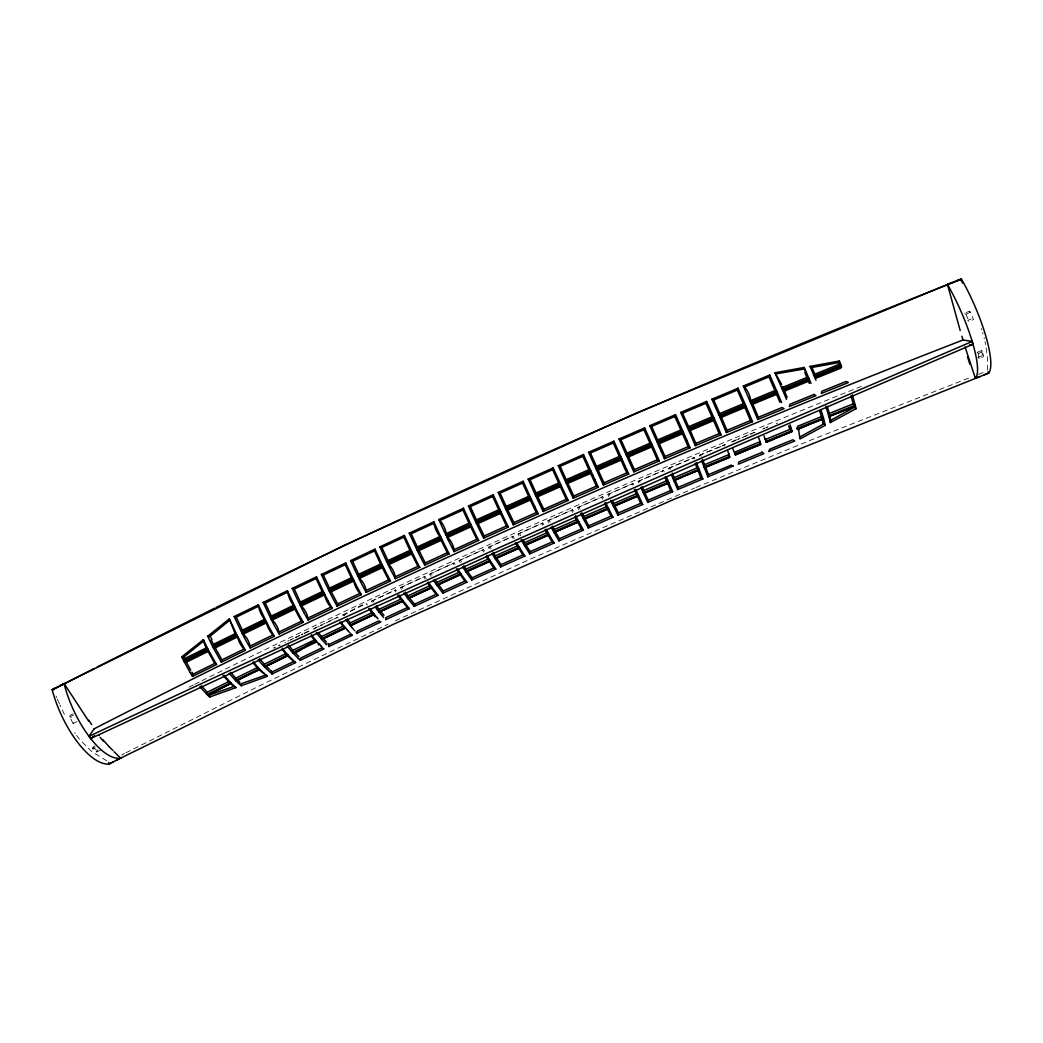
<?xml version="1.0" encoding="UTF-8"?>
<svg xmlns="http://www.w3.org/2000/svg" width="1043" height="1043" viewBox="0 0 1043 1043"><rect width="100%" height="100%" fill="white"/><g stroke="black" fill="none" stroke-linecap="round" stroke-linejoin="round"><path stroke-width="0.75" stroke-dasharray="5 3.75" d="M987.512 370.265L987.408 357.736L985.818 345.481M95.069 746.019L92.84 747.166L92.54 748.731L96.569 751.938L97.833 749.93M77.052 721.652L73.101 723.425L73.427 721.873L75.683 720.713M73.101 723.425L69.62 716.841L69.959 715.355L72.958 713.816M279.459 645.343L280.137 645.278M306.655 632.345L308.976 631.393M338.115 617.951L337.632 617.221L323.343 624.366M342.938 615.67C346.028 614.94 364.672 600.742 367.553 604.979M372.155 602.346L371.451 601.25L395.688 589.908L396.379 591.016M401.568 589.308L400.538 587.639L424.853 576.375L426.313 578.774M431.072 576.349L429.729 574.132L454.148 562.92L455.126 564.615M460.237 562.751L459.037 560.678L483.561 549.531L484.63 551.434M489.323 548.84L488.476 547.314L513.13 536.219L514.355 538.501M519.088 535.919L518.071 534.003L542.842 522.973L544.133 525.463M548.905 522.882L547.81 520.77L572.724 509.779L573.689 511.722M578.774 509.727L577.718 507.576L602.789 496.624L603.636 498.398M608.838 496.611L607.821 494.447L633.049 483.535L633.688 484.93M638.837 482.948L638.107 481.358L663.517 470.471L664.143 471.892M669.058 469.311L668.615 468.307L694.221 457.46L694.807 458.881M722.499 445.909L725.237 444.67M121.575 755.002L124.456 753.528M125.903 752.785L264.961 683.113L387.879 624.301M189.031 687.154L193.333 685.003M194.754 684.299L200.478 681.431M201.912 680.727C418.295 573.298 639.19 475.034 863.565 385.532M273.892 647.833L275.391 647.103M273.801 648.211L275.156 647.547M278.39 645.643L279.889 644.926M287.699 641.145L289.198 640.428M290.697 639.698L293.696 638.251M290.449 640.154L291.792 639.502M295.195 637.521L299.706 635.356M301.205 634.639L302.718 633.909M295.847 637.547L297.203 636.895M298.546 636.243L299.902 635.604M301.258 634.952L302.6 634.3M303.956 633.649L305.312 632.997M304.217 633.192L308.728 631.028M314.165 629.62L313.539 628.72L337.632 617.221M314.699 628.394L316.577 627.599M317.919 626.947L319.275 626.308M320.631 625.657L321.987 625.018M342.456 614.94L366.614 603.519M371.451 601.25L395.688 589.908M395.245 620.859L530.678 558.983L694.482 488.059M400.538 587.639L424.853 576.375M429.729 574.132L454.148 562.92M459.037 560.678L483.561 549.531M488.476 547.314L513.13 536.219M69.62 716.841L73.584 715.055M970.525 312.17L969.482 311.218L964.801 313.043L966.04 314.191L970.525 312.17L973.497 319.523L969.012 321.531L967.721 320.344L972.415 318.519L973.497 319.523M518.071 534.003L542.842 522.973M92.54 748.731L95.148 747.57M977.108 352.325L978.399 353.564L982.832 351.582L983.484 356.628L979.064 358.596L977.826 357.397L982.441 355.624L983.484 356.628M96.569 751.938L100.467 750.204M547.81 520.77L572.724 509.779M577.718 507.576L602.789 496.624M607.821 494.447L633.049 483.535M638.107 481.358L663.517 470.471M668.615 468.307L694.221 457.46M699.788 456.312L699.358 455.283L725.159 444.461M699.358 455.283L715.237 448.946M721.039 446.508L716.684 448.334M731.964 441.632L736.827 439.598M736.084 440.237L731.717 442.063M695.955 487.433L809.746 440.537L970.903 377.24M748.209 434.879L741.703 437.578M738.444 438.92L740.074 438.256M741.925 437.799L743.385 437.2M744.858 436.587L746.319 435.987M737.544 439.624L739.005 439.025M763.215 428.673L764.845 427.995M749.826 434.201L754.715 432.18M762.928 429.116L764.402 428.504M750.712 434.162L752.172 433.562M753.633 432.949L755.106 432.35M766.488 427.317L768.117 426.652M776.188 423.654L777.661 423.054M765.875 427.904L767.348 427.291M977.695 352.104L981.75 350.552L982.832 351.582M978.438 374.346L984.462 372.025M285.547 642.358L284.817 642.775M106.855 760.842L91.667 751.521L79.594 739.409M96.582 750.23L93.101 747.401M79.451 739.239L76.53 735.315M344.698 615.357L344.112 614.483M75.252 733.464L74.718 732.668M374.046 602.28L373.081 600.807M395.714 591.955L394.88 590.612M402.898 588.421L402.142 587.222M425.114 578.878L424.019 577.092M432.05 574.928L431.32 573.728M461.58 561.955L460.602 560.3M453.809 564.563L453.275 563.65M483.691 552.099L482.661 550.274M491.136 548.918L490.027 546.936M513.026 538.514L512.178 536.976M520.744 535.802L519.583 533.651M542.751 525.437L541.865 523.729M71.211 717.78L70.794 716.984M550.196 522.139L549.309 520.431M572.646 512.426L571.707 510.548M580.13 509.14L579.191 507.25M64.392 714.351L61.263 707.78M602.645 499.31L601.733 497.407M609.881 495.412L609.268 494.134M631.967 484.33L632.332 485.138M60.755 706.698L60.012 705.055M639.542 481.058L640.128 482.348M59.516 703.96L58.656 702.017M58.408 701.47L57.365 699.084M662.396 471.28L662.683 471.931M670.036 468.02L670.597 469.337M56.7 697.519L56.087 696.098M693.047 458.268L693.334 458.933M964.814 313.083L965.31 314.308M969.495 311.257L969.925 312.274M700.753 455.022L701.287 456.339M966.04 314.191L969.012 321.531M723.946 445.296L724.22 445.961M981.359 328.558L981.737 329.744M982.597 332.534L983.041 334.008M984.044 337.671L984.318 338.753M984.996 341.609L985.635 344.581M981.802 350.891L982.402 355.298M978.399 353.564L979.064 358.596"/><path stroke-width="1.5" d="M272.04 673.987L272.301 671.861L280.254 667.989L293.539 661.549L295.625 662.553L272.04 673.987L264.596 667.064L287.503 655.695L288.389 655.512L293.096 660.258M224.089 675.277L230.712 682.735L206.957 694.495L207.231 692.252L201.325 685.733M300.345 660.271L300.619 658.133L311.244 653.009L321.883 647.912L323.969 648.915L300.345 660.271L299.471 659.502M253.306 661.862L259.238 668.746L235.457 680.401L235.744 678.159L230.529 672.24M282.288 648.211L283.918 650.297A69.894 18.148 65.5 0 0 286.121 652.931L287.803 654.861L263.996 666.425L264.296 664.182L259.642 658.72M352.273 635.291L328.688 646.66L328.988 644.509L327.932 643.492M311.322 634.679L312.652 636.452A69.985 16.74 65.5 0 0 314.79 639.163L316.42 641.08L292.562 652.553L292.874 650.311L288.559 645.043M357.11 633.14L357.423 630.989L364.098 627.834L378.805 620.911L380.851 621.954L357.11 633.14L356.015 632.019M340.983 622.071L341.452 622.71A70.077 15.319 65.5 0 0 343.538 625.461L345.103 627.404L321.192 638.798L321.518 636.543L318.324 632.54M369.991 608.577L370.33 609.073A70.181 13.885 65.6 0 0 372.351 611.85L373.863 613.819L349.887 625.135L350.239 622.88L347.228 618.955M398.974 595.018L399.3 595.514A70.298 12.451 65.6 0 0 401.255 598.33L402.715 600.325L378.674 611.563L379.026 609.308L376.301 605.592M414.201 606.4L414.553 604.236L409.443 597.887L408.048 598.786L414.201 606.4L438.099 595.357L436.078 594.288L431.124 587.861L409.443 597.887M428.373 582.046A70.416 11.004 65.6 0 0 430.264 584.888L431.672 586.922L407.539 598.095L407.917 595.827L405.271 592.059M442.897 593.154L443.262 590.977L438.373 584.523L437.004 585.397L442.897 593.154L466.886 582.177L461.228 574.302L438.373 584.523M457.773 568.983A70.546 9.556 65.7 0 0 459.389 571.525L460.745 573.598L436.509 584.693L436.9 582.424L434.879 579.413M486.885 555.332A70.676 8.096 65.7 0 0 488.632 558.253L489.949 560.339L465.608 571.381L465.999 569.1L463.887 565.775M471.697 579.986L472.088 577.809L467.42 571.238L466.078 572.086L471.697 579.986L495.803 569.061L490.406 561.056L467.42 571.238M516.715 542.751A70.82 6.636 65.7 0 0 518.019 545.02L519.284 547.145L494.825 558.135L495.242 555.854L493.039 552.203M500.64 566.884L501.044 564.706L496.598 558.018L495.282 558.852L500.64 566.884L524.864 556.023L519.714 547.875L496.598 558.018M547.575 531.865L548.774 534.029L524.186 544.954L524.616 542.673L522.973 539.805M529.714 553.859L530.144 551.669L525.92 544.863L524.616 545.685L529.714 553.859L554.068 543.051L549.192 534.759L525.92 544.863M575.697 515.672A71.12 3.677 65.8 0 0 577.248 518.697L578.435 520.952L553.703 531.839L554.159 529.557L552.269 526.089M605.657 502.609A71.276 2.164 65.8 0 0 607.156 505.659L608.278 507.941L583.389 518.788L583.858 516.494L581.916 512.7M558.944 540.9L559.4 538.696L555.398 531.774L554.12 532.582L558.944 540.9L583.428 530.144L578.826 521.709L555.398 531.774M637.26 492.726L638.303 494.982L613.258 505.777L613.753 503.482L612.163 500.21M265.717 620.455C261.845 616.713 258.899 610.077 258.338 604.81L234.18 616.582L241.559 632.214L265.717 620.455L258.338 604.81M588.343 527.993L588.813 525.789L585.032 518.749L607.391 509.01L608.656 508.71L612.984 517.289L588.343 527.993L583.793 519.544L585.032 518.749M667.559 479.78L668.55 482.062L643.335 492.831L643.831 490.51L642.071 486.625M294.752 606.426C290.814 602.75 287.985 595.97 287.399 590.755L263.188 602.45L270.554 618.108L294.752 606.426L287.399 590.755M617.925 515.151L618.421 512.921L614.862 505.764L630.324 499.089L638.668 495.751L642.723 504.473L617.925 515.151L613.636 506.546L614.862 505.764M696.841 463.783A71.811 2.425 65.9 0 1 698.132 466.964L699.006 469.181L673.609 479.91L674.13 477.59L672.2 473.053M804.192 367.462L803.827 369.066L776.253 373.85L775.301 372.703L804.192 367.462L808.899 378.322L782.25 389.261L775.027 372.807L781.702 384.567M647.69 502.348L648.211 500.119L644.887 492.831L661.875 485.582L668.889 482.844L672.657 491.709L647.69 502.348L643.687 493.6L644.887 492.831M704.651 464.709L727.701 455.061L729.709 456.326L704.116 467.029L704.651 464.709L702.578 459.507M323.851 592.502L322.209 591.603L319.21 585.319L316.094 578.539L316.511 576.805L292.236 588.421L295.625 595.814L299.602 604.106L323.851 592.502L316.511 576.805M734.859 454.187L735.419 451.854L747.023 447.043L758.665 442.232L760.673 443.51L734.741 453.861M677.676 489.584L678.211 487.355L675.121 479.949L699.332 469.976L702.826 478.985L677.676 489.584L673.947 480.706L675.121 479.949M353.029 578.669L351.361 577.77L348.375 571.46L345.259 564.68L345.689 562.933L321.361 574.484L324.751 581.89L328.701 590.195L353.029 578.669L345.689 562.933M791.142 428.295L791.898 430.707L765.862 441.372L766.344 438.751M707.871 476.873L708.445 474.617L705.59 467.095L730.009 457.134L704.429 467.838L707.871 476.873L733.138 466.038M337.085 606.152L337.658 603.91L331.244 591.733L329.301 591.394L330.97 594.745A69.946 15.006 65.6 0 0 333.16 598.956L337.085 606.152L361.334 594.679L357.436 587.47A70.037 13.82 65.6 0 1 355.285 583.22L353.616 579.869L329.301 591.394M366.184 592.398C366.497 587.352 362.312 580.156 358.479 577.574L360.148 580.938A70.05 13.585 65.6 0 0 362.312 585.162L366.184 592.398L390.512 581.003L386.666 573.754A70.142 12.386 65.6 0 1 384.528 569.491M387.761 563.846L412.233 552.464L413.875 555.841A70.259 10.951 65.7 0 0 416.001 560.104L419.794 567.405L395.388 578.735C395.519 573.702 391.686 566.466 387.761 563.846L389.417 567.209M424.684 565.137L425.244 562.907L419.038 550.574L417.148 550.196L418.778 553.572A70.285 10.717 65.7 0 0 420.903 557.836L424.684 565.137L449.194 553.872L445.452 546.545A70.389 9.517 65.7 0 1 443.34 542.256L441.711 538.866L417.148 550.196M446.639 536.61L471.319 525.346L472.935 528.749A70.52 8.057 65.7 0 0 475.021 533.051L478.711 540.43L454.096 551.63C454.344 546.571 450.537 539.27 446.639 536.61L448.268 540M483.652 538.188L484.213 535.959L478.137 523.508L476.273 523.091L477.89 526.506A70.546 7.822 65.7 0 0 479.976 530.809L483.652 538.188L508.384 527.041L504.747 519.636A70.663 6.61 65.7 0 1 502.674 515.294L501.07 511.878L476.273 523.091M513.339 524.812L513.899 522.582L507.889 510.079L506.038 509.649L507.654 513.065A70.689 6.362 65.7 0 0 509.714 517.406L513.339 524.812L538.201 513.717L534.616 506.259M543.194 511.5L543.755 509.271L537.81 496.703L535.972 496.246L537.562 499.688A70.833 4.902 65.8 0 0 539.609 504.056L543.194 511.5L568.187 500.444L564.654 492.948A70.963 3.677 65.8 0 1 562.633 488.606L561.043 485.125L535.972 496.246M573.207 498.241L573.78 496.012L567.9 483.365L566.075 482.909L567.653 486.364A70.989 3.416 65.8 0 0 569.687 490.745L573.207 498.241L598.369 487.224L594.888 479.689M603.415 485.021L603.975 482.805L598.16 470.093L596.361 469.624L597.939 473.079A71.146 1.917 65.8 0 0 599.947 477.511L603.415 485.021L628.733 474.043L625.305 466.456M633.818 471.853L634.392 469.624L628.642 456.86L626.843 456.365L633.818 471.853L659.319 460.915L655.943 453.275A71.472 0.86 65.9 0 0 653.922 448.751L652.41 445.348L626.843 456.365M214.193 662.553L208.026 651.471L208.404 650.011L184.311 661.953L189.748 671.875M250.216 647.99C250.307 643.023 246.161 635.787 242.172 633.414L243.879 636.738A69.672 19.256 65.5 0 0 246.122 640.897L250.216 647.99L274.296 636.282L270.241 629.164A69.738 18.096 65.5 0 1 268.012 624.992L266.317 621.654L242.172 633.414M279.107 633.948C279.211 628.981 275.169 621.706 271.154 619.307L272.849 622.632A69.751 17.835 65.5 0 0 275.078 626.817L279.107 633.948L303.239 622.319L299.237 615.174A69.829 16.662 65.6 0 1 297.033 610.963L295.352 607.626L271.154 619.307M328.297 601.276L332.248 608.447L308.063 619.998C308.18 615.018 304.139 607.782 300.188 605.305L301.883 608.643A69.842 16.427 65.6 0 0 304.087 612.841M686.802 440.133L690.127 447.812L664.443 458.724L665.004 456.495L661.692 448.972L659.319 443.653L657.546 443.145L659.098 446.652M695.29 445.635L695.864 443.405L693.113 437.056L690.244 430.485L688.471 429.964L690.023 433.484A71.68 2.66 65.9 0 1 691.939 437.891L695.29 445.635L721.182 434.748L717.91 427.004A71.837 3.95 65.9 0 0 715.954 422.493L714.442 418.999L688.471 429.964M208.404 650.011L216.54 664.521L192.525 676.425L192.564 673.27M221.351 662.149L221.937 659.88L215.249 647.899L213.228 647.625L221.351 662.149L245.392 650.337L237.335 635.774L213.228 647.625M382.286 564.915L380.604 564.015L377.918 558.318L374.515 550.9L374.972 549.153L350.565 560.626L353.838 567.796L357.892 576.375L382.286 564.915L374.972 549.153M726.384 432.571L726.958 430.342L724.337 424.149L721.404 417.343L719.644 416.809L721.182 420.342A71.876 4.211 65.9 0 1 723.086 424.788L726.384 432.571L752.485 421.698L749.265 413.915M757.726 419.521L758.313 417.291L755.823 411.268L752.824 404.215L751.077 403.667L752.603 407.213A72.071 5.789 66 0 1 754.493 411.698L757.726 419.521L784.075 408.673L782.015 407.513L758.313 417.291M797.126 428.582L797.739 426.222L809.551 421.424L821.402 416.626L823.409 417.93L797.074 428.412M852.327 394.854L855.221 405.166L828.69 415.805L829.315 413.432L827.203 406.327M411.659 551.239L409.951 550.352L407.265 544.629L403.876 537.197L404.358 535.437L379.861 546.858L383.472 554.785L387.175 562.633L411.659 551.239L404.358 535.437M245.392 650.337C241.376 646.921 238.039 640.767 237.335 635.774M769.004 451.541L769.617 449.259L782.667 443.927L792.836 439.781L794.779 441.006L768.965 451.41M441.137 537.64C437.239 534.029 434.031 527.054 433.849 521.8L409.26 533.169L416.561 548.97L441.137 537.64L433.849 521.8M839.38 361.008L838.95 362.547L811.975 367.449L810.046 366.393L839.38 361.008L840.827 364.424M274.296 636.282C270.293 632.84 266.943 626.634 266.317 621.654M470.745 524.121L468.998 523.221L466.338 517.471L462.949 510.014L463.47 508.241L438.777 519.544L442.271 527.25L446.065 535.385L470.745 524.121L463.47 508.241M303.239 622.319L301.401 621.224L298.324 615.696L294.895 609.112L295.352 607.626M500.497 510.653L498.723 509.766L495.973 503.782L492.674 496.507L493.222 494.721L468.411 505.985L471.801 513.456L475.699 521.865L500.497 510.653L493.222 494.721M332.248 608.447C328.271 605.018 324.921 598.695 324.438 593.702L300.188 605.305M530.405 497.25L528.618 496.364L525.868 490.366L522.569 483.065L523.143 481.279L498.202 492.479L501.357 499.48L505.464 508.41L530.405 497.25L523.143 481.279M838.82 362.534A2.777 2.686 -43.3 0 0 839.094 364.216L841.166 365.206L814.257 376.145L814.896 374.176L811.975 367.449M782.25 389.261L782.615 386.666M750.53 402.389C750.999 397.07 747.518 389.195 743.307 386.014L769.721 375.011L776.944 391.451L750.53 402.389L743.307 386.014M361.334 594.679C357.306 591.277 354.112 584.823 353.616 579.869M560.482 483.887L558.67 483L555.828 476.781L552.634 469.676L553.22 467.877L528.149 479.037L531.083 485.556L535.398 495.021L560.482 483.887L553.22 467.877M719.096 415.544L719.748 413.563L717.141 407.644L713.738 399.977L711.874 399.221L738.053 388.218L741.012 394.867L745.276 404.58L719.096 415.544L711.874 399.221M687.924 428.699L688.589 426.717L685.968 420.824L682.565 413.197L680.688 412.454L706.659 401.425L709.279 407.291L713.881 417.735L687.924 428.699L680.688 412.454M656.986 441.893L657.664 439.911L654.848 433.614L651.64 426.431L649.75 425.7L656.986 441.893L682.748 430.902L677.116 418.217L675.512 414.658L649.75 425.7M626.282 455.113L626.96 453.131L620.937 439.703L619.047 438.986L626.282 455.113L651.849 444.096L644.626 427.917L619.047 438.986M590.729 470.589L588.891 469.702L585.788 462.831L582.868 456.326L583.493 454.513L558.253 465.647L560.626 470.914L565.502 481.67L590.729 470.589L583.493 454.513M595.801 468.372L596.479 466.377L590.455 453.001L588.552 452.297L595.801 468.372L621.185 457.316L613.949 441.189L588.552 452.297M390.512 581.003L388.648 579.895L385.688 574.289L382.351 567.64L382.872 566.127L358.479 577.574M565.502 481.67L566.206 479.676L560.169 466.338L558.253 465.647M535.398 495.021L536.102 493.013L530.066 479.715L528.149 479.037M505.464 508.41L506.181 506.403L500.132 493.143L498.202 492.479M621.185 457.316L619.32 456.443L615.005 446.808L613.297 443.014L613.949 441.189M475.699 521.865L476.416 519.857L470.367 506.624L468.411 505.985M389.678 564.211L411.685 553.976L412.233 552.464M446.065 535.385C446.626 530.287 442.662 522.504 438.777 519.544M416.561 548.97L417.304 546.949L439.416 536.754M651.849 444.096L649.972 443.21L643.948 429.742L644.626 427.917M387.175 562.633L387.931 560.599L409.951 550.352M357.892 576.375L358.662 574.328L380.604 564.015M419.038 550.574L441.137 540.391L441.711 538.866M328.701 590.195L329.484 588.135L351.361 577.77M299.602 604.106L300.384 602.046L322.209 591.603M682.748 430.902L680.831 430.016L674.808 416.496L675.512 414.658M270.554 618.108L271.349 616.035L293.122 605.527M241.559 632.214L242.38 630.141L264.114 619.555M448.516 537.015L470.719 526.884L471.319 525.346M212.616 646.438L213.437 644.339L226.996 637.664L235.144 633.675L236.735 634.574L212.616 646.438L211.351 643.896L207.674 636.217L229.095 619.073L229.369 620.559L209.278 636.869L207.674 636.217M682.565 413.197L705.915 403.289L706.659 401.425M183.698 660.767L184.533 658.654L194.024 653.948L206.214 647.912L207.792 648.811L183.698 660.767L181.756 656.868L203.346 639.659L207.792 648.811M478.137 523.508L500.444 513.43L501.07 511.878M713.738 399.977L737.284 390.082L738.053 388.218M745.171 386.784L768.926 376.888L769.721 375.011M507.889 510.079L530.313 500.04L530.978 498.476L532.569 501.918A70.807 5.15 65.8 0 0 534.616 506.272M537.81 496.703L560.352 486.703L561.043 485.125M567.9 483.365L590.586 473.405L591.303 471.827L592.88 475.295M598.16 470.093L621.002 460.159L621.745 458.568L623.31 462.049M628.642 456.86L651.64 446.952L652.41 445.348M659.319 443.653L682.487 433.771L683.308 432.154L684.847 435.674A71.654 2.399 65.9 0 1 686.776 440.081M690.244 430.485L713.595 420.616L714.442 418.999M721.404 417.343L744.95 407.487L745.823 405.857L747.349 409.404A72.045 5.528 66 0 1 749.239 413.888M752.824 404.215L776.579 394.384L777.491 392.729L779.004 396.288A72.254 7.145 66 0 1 780.92 400.851L781.611 402.572M786.513 399.404L782.798 390.538L784.519 391.099L808.494 381.282L809.446 379.613L811.05 383.446M963.132 340.018L972.167 341.374L973.015 344.255L735.471 446.404L505.842 547.849L302.079 640.246L90.663 738.561L89.059 736.071L94.066 728.927M216.396 607.326C459.794 487.616 708.458 378.778 960.838 279.472L961.372 278.924A70.194 16.623 66.1 0 1 988.79 373.055L674.052 499.297L392.624 624.653L116.764 760.06M203.346 639.659L203.75 640.91L183.346 657.429L181.756 656.868M94.535 735.758L93.257 736.71M93.062 736.853L90.663 738.561M215.014 691.431L231.337 683.374L235.979 687.611L209.682 697.011L207.609 695.107L210.503 693.439M263.723 673.152L267.086 676.412L241.22 685.733L236.083 681.027L238.951 679.384M298.05 658.185L293.148 653.205L302.666 648.381M324.334 642.292L321.766 639.45L323.226 638.525L344.711 628.29L345.663 628.069L347.189 629.868M351.1 626.582L350.448 625.8L351.882 624.887L373.42 614.718L374.398 614.496L377.11 617.782M383.681 617.599L379.196 612.254L383.316 610.077M704.429 467.838L705.59 467.095M744.976 450.68L760.947 444.331L735.146 454.996L744.806 450.993M766.175 442.362L792.145 431.541L774.545 438.49M797.426 429.573L807.204 425.427M828.911 416.652L853.956 406.77A1.877 1.095 -25.4 0 0 854.582 407.2L856.055 408.7L830.384 422.571L828.911 416.652L830.567 415.988M854.582 407.2L830.241 420.59L830.384 422.571M825.287 425.322L800.229 438.803L800.229 436.743L823.827 423.875L825.287 425.322L823.644 418.778L807.321 425.127M56.126 687.624L52.15 689.658A65.97 26.675 65.5 0 0 109.098 764.011L120.61 758.092A63.884 25.032 65.3 0 1 64.066 683.53L60.09 685.577M952.09 282.575L636.126 413.171L345.402 544.772L52.15 689.658L53.48 689.879M112.931 762.029L109.098 764.011L108.733 762.394M54.705 688.719L94.352 668.433M97.182 666.985L214.975 608.017M94.131 728.822C376.536 583.793 666.985 454.631 963.015 340.005M184.311 661.953L186.358 662.214L208.026 651.471M193.111 674.156L214.728 663.439L216.54 664.521M207.231 692.252L228.626 681.666L230.712 682.735M207.609 695.107L214.493 691.457M210.569 693.634L229.173 684.195M215.249 647.899L236.944 637.247M229.851 684.104L231.337 683.374M221.937 659.88L243.58 649.254M235.744 678.159L257.165 667.663L259.238 668.746M236.083 681.027L244.297 676.764M239.056 679.567L254.974 671.523M244.988 676.646L259.837 669.384L263.657 673.1M234.18 616.582L236.239 617.13L257.973 606.531M244.166 633.701L265.9 623.127M255.392 671.562L259.837 669.384M250.789 645.734L272.458 635.187M264.296 664.182L285.73 653.765L287.803 654.861M264.596 667.064L288.389 655.512M263.188 602.45L265.222 603.01L287.008 592.489M273.136 619.62L294.895 609.112M279.68 631.693L301.401 621.224M292.874 650.311L314.36 639.972L316.42 641.08M293.148 653.205C302.679 652.175 314.099 634.574 320.996 646.034M292.236 588.421L294.269 588.995L316.094 578.539M303.578 648.185L316.994 641.745M302.157 605.631L323.969 595.201M308.637 617.756L330.396 607.352M321.361 574.484L323.382 575.058L345.259 564.68M321.518 636.543L343.056 626.295L345.103 627.404M321.766 639.45L345.663 628.069M328.988 644.509L350.305 634.366L352.365 635.396M331.244 591.733L353.121 581.368M337.658 603.91L359.483 593.584M350.239 622.88L371.829 612.697L373.863 613.819M350.448 625.8L374.398 614.496M350.565 560.626L352.573 561.225L374.515 550.9M360.409 577.939L382.351 567.64M366.758 590.155L388.648 579.895M88.981 736.358C303.083 635.187 519.466 537.497 736.658 442.701L972.193 341.465M379.026 609.308L400.681 599.19L402.715 600.325M379.196 612.254L394.111 605.031M383.707 610.142L403.237 601.016L409.43 608.617L385.61 619.725L385.936 617.573L392.637 614.431L407.383 607.561L409.43 608.617M379.861 546.858L381.842 547.471L403.876 537.197M394.215 605.227L403.237 601.016M395.949 576.492L417.917 566.297L419.794 567.405M407.917 595.827L429.638 585.775L431.672 586.922M408.048 598.786L432.167 587.626L438.021 595.24M409.26 533.169L411.229 533.781L433.34 523.573M414.553 604.236L436.078 594.288M425.244 562.907L447.304 552.764L449.194 553.872M440.733 520.17L462.949 510.014M446.795 533.364L468.998 523.221M436.9 582.424L458.724 572.424L460.745 573.598M437.004 585.397L461.228 574.302M443.262 590.977L464.865 581.094L466.886 582.177M454.67 549.4L476.82 539.309L478.711 540.43M470.367 506.624L492.674 496.507M465.999 569.1L487.915 559.165L489.949 560.339M466.078 572.086L490.406 561.056M472.088 577.809L493.795 567.966L495.803 569.061M476.416 519.857L498.723 509.766M484.213 535.959L506.468 525.92L508.384 527.041M500.132 493.143L522.569 483.065M495.242 555.854L517.263 545.958L519.284 547.145M495.282 558.852L519.714 547.875M501.044 564.706L522.856 554.915L524.864 556.023M506.181 506.403L528.618 496.364M506.038 509.649L530.978 498.476M513.899 522.582L536.271 512.595L538.201 513.717M530.066 479.715L552.634 469.676M524.616 542.673L546.754 532.83L548.774 534.029M524.616 545.685L549.192 534.759M536.102 493.013L558.67 483M530.144 551.669L552.073 541.93L554.068 543.051M560.169 466.338L582.868 456.326M543.755 509.271L566.258 499.323L568.187 500.444M554.159 529.557L576.414 519.753L578.435 520.952M566.206 479.676L588.891 469.702M566.075 482.909L591.303 471.827M554.12 532.582L578.826 521.709M559.4 538.696L581.446 529.01L583.428 530.144M590.455 453.001L613.297 443.014M573.78 496.012L596.413 486.09L598.369 487.224M596.479 466.377L619.32 456.443M596.361 469.624L621.745 458.568M583.858 516.494L606.257 506.729L608.278 507.941M583.793 519.544L608.656 508.71M588.813 525.789L611.002 516.142L612.984 517.289M620.937 439.703L643.948 429.742M603.975 482.805L626.765 472.922L628.733 474.043M626.96 453.131L649.972 443.21M613.753 503.482L636.295 493.756L638.303 494.982M613.636 506.546L638.668 495.751M618.421 512.921L640.741 503.313L642.723 504.473M651.64 426.431L674.808 416.496M634.392 469.624L657.338 459.78L659.319 460.915M657.664 439.911L680.831 430.016M657.546 443.145L683.308 432.154M643.831 490.51L666.542 480.823L668.55 482.062M643.687 493.6L668.889 482.844M665.004 456.495L688.119 446.678L690.127 447.812M648.211 500.119L670.701 490.536L672.657 491.709M688.589 426.717L711.939 416.848L713.881 417.735M674.13 477.59L696.998 467.929L699.006 469.181M673.947 480.706L681.861 477.342M695.864 443.405L719.162 433.601L721.182 434.748M682.252 476.925L699.332 469.976M678.211 487.355L700.87 477.798L702.826 478.985M719.748 413.563L743.307 403.706L745.276 404.58M719.644 416.809L745.823 405.857M708.445 474.617L731.273 465.1L733.216 466.299M726.958 430.342L750.452 420.551L752.485 421.698M751.182 400.421L774.936 390.564L776.944 391.451M751.077 403.667L777.491 392.729M782.889 387.292L806.865 377.449L808.899 378.322M782.798 390.538L809.446 379.613M766.436 439.025L789.89 429.416L791.898 430.707M766.123 442.193L774.245 438.868M761.925 452.427L738.9 461.932L738.314 464.187L763.867 453.64L761.794 451.984M814.896 374.176L839.107 364.333M814.805 377.423L841.714 366.497L840.723 368.179L816.513 378.009L814.805 377.423L815.978 380.252M813.866 394.502L789.942 404.267L789.355 406.496L815.939 395.649L813.788 394.293M797.374 429.416L800.646 428.086M801.415 427.513L823.644 418.778M829.315 413.432L853.213 403.85L855.221 405.166M848.128 382.651L821.284 393.485L821.871 391.242L846.029 381.49L847.946 382.155M831.48 415.362L855.429 406.014L856.055 408.7M956.731 280.75L961.372 278.924L947.461 284.4L960.186 330.553M984.292 374.763L988.79 373.055L988.047 371.829M965.049 346.837L975.335 378.179L979.82 376.471M235.979 687.611L233.723 686.477L209.487 695.042L209.682 697.011M855.429 406.014L853.865 406.535M973.015 344.255L971.15 344.646M431.124 587.861L432.167 587.626M970.916 344.698L969.508 344.959M272.21 671.77L271.454 671.131M233.632 686.385L230.516 683.543M271.258 670.962L270.411 670.206M295.625 662.553L293.318 660.467M293.174 661.223L292.249 660.388M299.367 659.398L298.272 658.381M269.342 669.241L266.108 666.086M298.885 656.529L295.69 653.374M290.945 659.163L289.902 658.159M206.957 694.495L199.917 686.776M237.621 680.036L239.838 682.252M322.065 647.103L321.205 646.256M120.61 758.092L114.143 751.742M326.811 644.835L326.068 644.092M112.918 750.517L109.372 746.905M258.99 669.567L267.334 676.281L265.861 675.043L241.037 683.791L241.22 685.733M289.054 657.299L288.376 656.621M351.569 634.587L350.135 633.101M235.457 680.401L229.134 673.256M325.846 643.87L324.542 642.527M318.936 645.004L318.206 644.248M228.626 681.666L223.046 675.356M326.42 641.98L325.703 641.223M288.181 656.412L287.503 655.695M108.98 746.501L102.67 739.565M295.404 653.074L294.634 652.253M325.064 640.545L324.334 639.763M263.996 666.425L262.262 664.547A69.816 19.348 65.5 0 1 260.007 661.927L258.221 659.684M354.685 630.637L354.072 629.959M257.165 667.663L253.006 662.879M349.301 632.214L348.466 631.302M348.258 631.067L347.397 630.102M353.238 629.046L352.495 628.212M292.562 652.553L290.893 650.649M285.73 653.765L282.001 649.307M378.009 618.838L377.305 618.017M407.383 607.561L402.22 601.25M383.915 615.305L380.617 611.341M352.286 627.964L351.308 626.843M321.192 638.798L319.575 636.856A69.998 16.505 65.5 0 1 317.45 634.17L316.238 632.54M375.154 616.817L373.42 614.718M314.36 639.972L311.231 636.113M349.887 625.135L348.323 623.166A70.103 15.084 65.5 0 1 346.263 620.455L345.794 619.79M99.333 735.576L98.746 734.846M343.056 626.295L339.835 622.11M378.674 611.563L377.162 609.568M371.829 612.697L368.792 608.591M464.865 581.094L460.146 574.55M287.216 646.06L288.702 647.977A69.907 17.927 65.5 0 0 290.893 650.663M407.539 598.095L406.079 596.061A70.311 12.216 65.6 0 1 404.149 593.271L403.928 592.932M400.681 599.19L397.839 595.162M493.73 567.874L489.284 561.317M436.509 584.693L435.1 582.646A70.442 10.769 65.6 0 1 433.445 580.143M429.638 585.775L427.421 582.489M88.694 721.182L64.066 683.53M522.856 554.915L518.567 548.149M465.608 571.381L464.252 569.295A70.559 9.309 65.7 0 1 462.649 566.779M458.724 572.424L456.404 568.839M192.525 676.425L190.009 672.318M487.915 559.165L486.181 556.336M494.825 558.135L493.522 556.023A70.702 7.862 65.7 0 1 491.983 553.455M552.073 541.93L548.005 535.046M192.355 672.918L191.912 672.2M517.263 545.958L515.438 542.829M524.186 544.954L522.934 542.816A70.846 6.388 65.7 0 1 521.252 539.857L521.161 539.687M308.063 619.998L304.074 612.854M190.739 670.193L186.358 662.214M581.446 529.01L577.613 521.995M546.754 532.83L545.007 529.648M553.703 531.839L552.516 529.675A70.989 4.915 65.8 0 1 551.252 527.341M211.116 639.841L213.437 644.339M395.388 578.735L391.555 571.473A70.168 12.151 65.6 0 1 389.417 567.209M417.917 566.297L411.685 553.976M576.414 519.753L574.889 516.806M583.389 518.788L582.255 516.585A71.146 3.429 65.8 0 1 580.69 513.534M454.096 551.63L450.367 544.29A70.416 9.257 65.7 0 1 448.268 539.987M447.304 552.764L441.137 540.391M611.002 516.142L607.391 509.01M476.82 539.309L470.719 526.884M184.533 658.654L184.233 658.12A1.786 1.734 21.8 0 0 183.346 657.416M236.735 634.574L229.343 618.955L235.144 633.675M206.214 647.912L205.315 646.047A19.504 19.074 -31.3 0 1 203.698 640.91M506.468 525.92L500.444 513.43M606.257 506.729L604.523 503.182M384.528 569.491L382.872 566.127M324.438 593.702L326.12 597.052A69.933 15.241 65.6 0 0 328.31 601.263M242.38 630.141L236.239 617.13M271.349 616.035L265.222 603.01M613.258 505.777L612.176 503.547M300.384 602.046L294.269 588.995M536.271 512.595L530.313 500.04M329.484 588.135L323.382 575.058M358.662 574.328L352.573 561.225M387.931 560.599L381.842 547.471M566.258 499.323L560.352 486.703M417.304 546.949L411.229 533.781M960.838 279.472L961.62 281.154M640.741 503.313L637.364 496.064M962.194 282.366L962.546 283.122M596.413 486.09L590.586 473.405M636.295 493.756L634.366 489.584M640.884 487.459L643.335 492.831M626.765 472.922L621.002 460.159M737.284 390.082L743.307 403.706M705.915 403.289L711.939 416.848M768.926 376.888L774.936 390.564M651.64 446.952L657.338 459.78M682.487 433.771L688.119 446.678M661.066 451.084L664.443 458.724M810.046 366.393L814.257 376.145M713.595 420.616L719.162 433.601M664.965 477.186L666.542 480.823M744.95 407.487L750.452 420.551M667.546 483.17L670.701 490.536M806.865 377.449L804.883 372.56M776.579 394.384L779.382 401.047M672.631 477.616L673.609 479.91M784.519 391.099L787.152 397.37M808.494 381.282L809.381 383.394M779.551 401.464L779.89 402.285M696.333 462.57L696.789 463.679M695.146 463.34L696.998 467.929M701.47 460.419L701.913 461.527M697.95 470.302L700.87 477.798M704.116 467.029L703.191 464.709A71.837 2.686 65.9 0 0 701.965 461.619M727.558 450.576L727.623 450.759A72.006 3.989 65.9 0 1 728.874 454.044M728.848 453.979L729.226 455.009M734.246 452.519L733.998 451.841A72.032 4.25 65.9 0 0 732.825 448.686M822.966 422.089L822.132 419.312M758.639 437.682L758.704 437.864A72.202 5.567 66 0 1 759.891 441.189L759.982 441.476M765.054 438.986L765.406 440.029M760.217 442.167L760.438 442.845M789.994 424.801L790.059 424.996A72.41 7.158 66 0 1 791.115 428.243M765.627 440.707L765.862 441.372M788.756 425.896L789.056 426.796M825.808 406.222L828.69 415.805M820.893 409.586L823.409 417.93M789.251 427.395L789.89 429.416M819.72 411.007L821.402 416.626M850.958 395.832L853.213 403.85M961.894 336.25L962.911 339.64M798.521 428.856L799.89 438.634M829.993 415.961L830.293 417.226M947.461 284.4A67.873 15.11 66.2 0 1 975.335 378.179M377.162 609.581A70.207 13.65 65.6 0 1 375.154 606.817M547.562 531.839A70.963 5.163 65.8 0 1 546.128 529.192M594.888 479.715A71.12 2.164 65.8 0 1 592.88 475.308M612.15 503.482A71.302 1.917 65.8 0 1 610.663 500.418M637.156 492.479A71.445 0.652 65.8 0 1 635.735 489.376M625.357 466.586A71.289 0.665 65.9 0 1 623.349 462.14M666.308 476.873A71.628 0.874 65.9 0 1 667.663 480.002M671.379 474.669A71.654 1.134 65.9 0 1 672.722 477.811M659.059 446.573A71.498 1.121 65.9 0 1 661.014 450.993M763.945 435.778A72.241 5.841 66 0 1 765.08 439.038M210.06 636.334A30.273 27.77 52.2 0 1 211.964 639.424M238.13 682.617A30.273 13.585 3.6 0 1 239.655 684.012M823.722 423.966A31.916 16.975 -37.5 0 1 822.575 422.376M805.613 372.26A31.746 29.699 84.8 0 1 804.57 368.87M829.693 417.356A20.026 11.669 -2 0 1 830.75 420.564M209.148 694.182A2.607 1.46 -11.2 0 1 209.643 695.016M91.784 724.624A59.268 9.583 57.9 0 1 88.72 720.218M103.231 741.025A59.295 10.678 58.1 0 1 100.18 737.466M969.834 364.229A63.036 0.9 73.6 0 1 967.474 356.667"/></g></svg>
